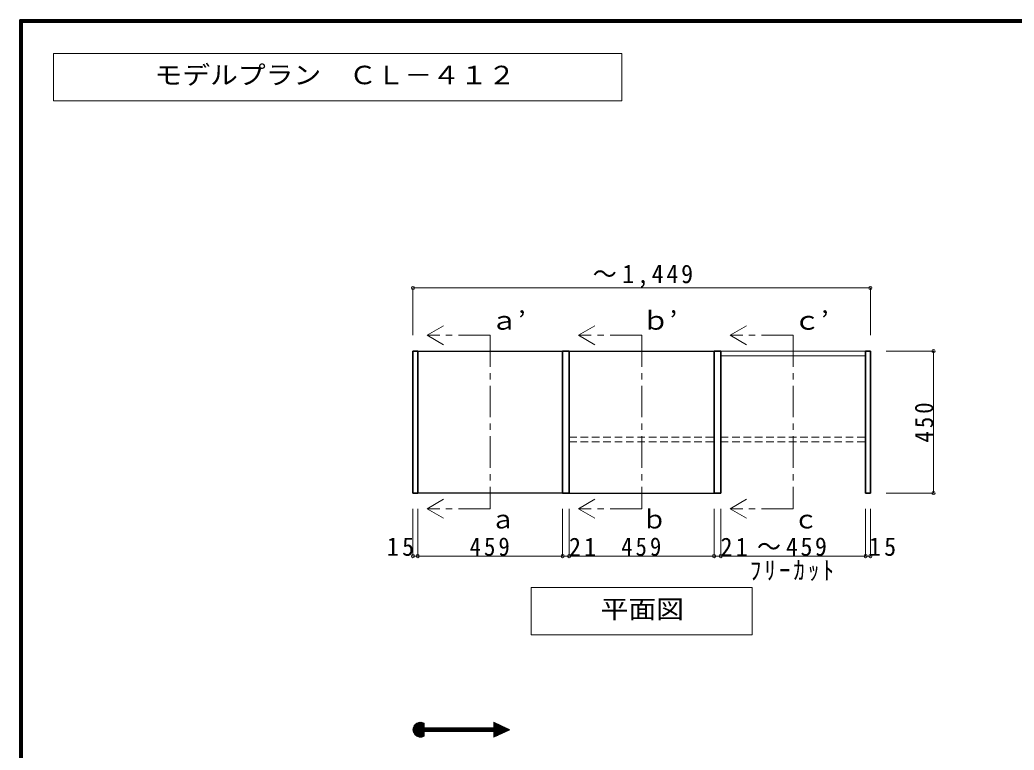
# Model space of a CAD drawing. Units: millimetres at full size, sheet at 1:20; details may follow other scales. Extents: x -3922 to 3878, y -2932 to 2722.
# Drawn here: x -3922 to -772, y 408 to 2722 of the extents above; entities that cross this region are included whole.
import ezdxf
from ezdxf.enums import TextEntityAlignment as Align

# ---------------------------------------------------------------- set-up
doc = ezdxf.new("R2010")
doc.units = ezdxf.units.MM
doc.header["$LTSCALE"] = 20
doc.header["$PDMODE"] = 32
doc.header["$PDSIZE"] = 10
doc.linetypes.add('CHAIN1', pattern=[8, 5, -1, 1, -1])
doc.linetypes.add('DASHED1', pattern=[1.8, 1.2, -0.6])
for name, color, linetype, lineweight in [('0-2', 2, 'Continuous', 35), ('0-3_固定棚', 3, 'Continuous', 25), ('0-6_パイプハンガー', 4, 'Continuous', 9), ('0-7_桟木・巾木', 2, 'Continuous', 35), ('0-A_文字', 7, 'Continuous', 18), ('0-B_寸法', 7, 'Continuous', 9), ('F-1_枠', 6, 'Continuous', 40)]:
    doc.layers.add(name, color=color, linetype=linetype, lineweight=lineweight)
doc.styles.add('ＭＳ ゴシック', font='')
doc.styles.get('ＭＳ ゴシック').set_extended_font_data('MS Gothic')

msp = doc.modelspace()

# ---------------------------------------------------------------- linework, layer by layer
at = {"layer": '0-2'}
for p, q in [((-2676.53, 1222.73), (-2676.53, 1672.73)), ((-2676.53, 1672.73), (-2661.53, 1672.73)), ((-2661.53, 1222.73), (-2661.53, 1672.73)), ((-2202.53, 1222.73), (-2202.53, 1672.73)), ((-2202.53, 1672.73), (-2181.53, 1672.73)), ((-2181.53, 1222.73), (-2181.53, 1672.73)), ((-1722.53, 1222.73), (-1722.53, 1672.73)), ((-1722.53, 1672.73), (-1701.53, 1672.73)), ((-1701.53, 1222.73), (-1701.53, 1672.73)), ((-1242.53, 1222.73), (-1242.53, 1672.73)), ((-1242.53, 1672.73), (-1227.53, 1672.73)), ((-1227.53, 1222.73), (-1227.53, 1672.73)), ((-2676.53, 1222.73), (-2661.53, 1222.73)), ((-2202.53, 1222.73), (-2181.53, 1222.73)), ((-1722.53, 1222.73), (-1701.53, 1222.73)), ((-1242.53, 1222.73), (-1227.53, 1222.73))]:
    msp.add_line(p, q, dxfattribs=at)
at = {"layer": '0-3_固定棚'}
for p, q in [((-2661.53, 1672.73), (-2202.53, 1672.73)), ((-2181.53, 1672.73), (-1722.53, 1672.73)), ((-2202.53, 1222.73), (-2661.53, 1222.73)), ((-2181.53, 1222.73), (-1722.53, 1222.73))]:
    msp.add_line(p, q, dxfattribs=at)
at = {"layer": '0-6_パイプハンガー', "linetype": 'DASHED1'}
for p, q in [((-2181.53, 1400.22), (-1722.53, 1400.22)), ((-1701.53, 1400.22), (-1242.53, 1400.22)), ((-2181.53, 1385.24), (-1722.53, 1385.24)), ((-1701.53, 1385.24), (-1242.53, 1385.24))]:
    msp.add_line(p, q, dxfattribs=at)
at = {"layer": '0-7_桟木・巾木', "color": 7, "lineweight": 18}
for p, q in [((-1701.53, 1672.73), (-1242.53, 1672.73)), ((-1701.53, 1657.73), (-1242.53, 1657.73))]:
    msp.add_line(p, q, dxfattribs=at)
at = {"layer": '0-A_文字'}
for p, q in [((-2632.03, 1722.73), (-2580.07, 1752.73)), ((-2152.03, 1722.73), (-2100.07, 1752.73)), ((-1672.03, 1722.73), (-1620.07, 1752.73)), ((-2632.03, 1722.73), (-2580.07, 1692.73)), ((-2152.03, 1722.73), (-2100.07, 1692.73)), ((-1672.03, 1722.73), (-1620.07, 1692.73)), ((-2632.03, 1172.73), (-2580.07, 1202.73)), ((-2152.03, 1172.73), (-2100.07, 1202.73)), ((-1672.03, 1172.73), (-1620.07, 1202.73)), ((-2632.03, 1172.73), (-2580.07, 1142.73)), ((-2152.03, 1172.73), (-2100.07, 1142.73)), ((-1672.03, 1172.73), (-1620.07, 1142.73)), ((-1602.03, 922.73), (-1602.03, 772.73)), ((-2302.03, 772.73), (-1602.03, 772.73)), ((-2676.53, 472.25), (-2652.57, 496.2)), ((-2676.39, 475.22), (-2655.54, 496.06)), ((-2676.34, 469.61), (-2649.93, 496.02)), ((-2675.91, 467.21), (-2647.53, 495.58)), ((-2675.73, 478.71), (-2659.03, 495.4)), ((-2675.28, 465.01), (-2645.34, 494.96)), ((-2674.48, 462.98), (-2643.3, 494.16)), ((-2673.97, 483.29), (-2663.62, 493.65)), ((-2673.54, 461.09), (-2641.42, 493.22)), ((-2672.46, 459.34), (-2641.12, 490.69)), ((-2671.26, 457.72), (-2641.12, 487.86)), ((-2669.93, 456.22), (-2641.12, 485.03)), ((-2668.48, 454.84), (-2641.12, 482.21)), ((-2666.91, 453.58), (-2641.12, 479.38)), ((-2665.22, 452.44), (-2639.17, 478.49)), ((-2663.4, 451.44), (-2636.34, 478.49)), ((-2661.43, 450.57), (-2633.51, 478.49)), ((-2659.31, 449.87), (-2630.68, 478.49)), ((-2639.65, 466.7), (-2627.86, 478.49)), ((-2636.82, 466.7), (-2625.03, 478.49)), ((-2633.99, 466.7), (-2622.2, 478.49)), ((-2631.17, 466.7), (-2619.37, 478.49)), ((-2628.34, 466.7), (-2616.54, 478.49)), ((-2625.51, 466.7), (-2613.71, 478.49)), ((-2622.68, 466.7), (-2610.89, 478.49)), ((-2619.85, 466.7), (-2608.06, 478.49)), ((-2617.02, 466.7), (-2605.23, 478.49)), ((-2614.19, 466.7), (-2602.4, 478.49)), ((-2611.37, 466.7), (-2599.57, 478.49)), ((-2608.54, 466.7), (-2596.74, 478.49)), ((-2605.71, 466.7), (-2593.92, 478.49)), ((-2602.88, 466.7), (-2591.09, 478.49)), ((-2600.05, 466.7), (-2588.26, 478.49)), ((-2597.22, 466.7), (-2585.43, 478.49)), ((-2594.4, 466.7), (-2582.6, 478.49)), ((-2591.57, 466.7), (-2579.77, 478.49)), ((-2588.74, 466.7), (-2576.94, 478.49)), ((-2585.91, 466.7), (-2574.12, 478.49)), ((-2583.08, 466.7), (-2571.29, 478.49)), ((-2580.25, 466.7), (-2568.46, 478.49)), ((-2577.42, 466.7), (-2565.63, 478.49)), ((-2574.6, 466.7), (-2562.8, 478.49)), ((-2571.77, 466.7), (-2559.97, 478.49)), ((-2568.94, 466.7), (-2557.15, 478.49)), ((-2566.11, 466.7), (-2554.32, 478.49)), ((-2563.28, 466.7), (-2551.49, 478.49)), ((-2560.45, 466.7), (-2548.66, 478.49)), ((-2557.63, 466.7), (-2545.83, 478.49)), ((-2554.8, 466.7), (-2543, 478.49)), ((-2551.97, 466.7), (-2540.18, 478.49)), ((-2549.14, 466.7), (-2537.35, 478.49)), ((-2546.31, 466.7), (-2534.52, 478.49)), ((-2543.48, 466.7), (-2531.69, 478.49)), ((-2540.66, 466.7), (-2528.86, 478.49)), ((-2537.83, 466.7), (-2526.03, 478.49)), ((-2535, 466.7), (-2523.2, 478.49)), ((-2532.17, 466.7), (-2520.38, 478.49)), ((-2529.34, 466.7), (-2517.55, 478.49)), ((-2526.51, 466.7), (-2514.72, 478.49)), ((-2523.68, 466.7), (-2511.89, 478.49)), ((-2520.86, 466.7), (-2509.06, 478.49)), ((-2518.03, 466.7), (-2506.23, 478.49)), ((-2515.2, 466.7), (-2503.41, 478.49)), ((-2512.37, 466.7), (-2500.58, 478.49)), ((-2509.54, 466.7), (-2497.75, 478.49)), ((-2506.71, 466.7), (-2494.92, 478.49)), ((-2503.89, 466.7), (-2492.09, 478.49)), ((-2501.06, 466.7), (-2489.26, 478.49)), ((-2498.23, 466.7), (-2486.44, 478.49)), ((-2495.4, 466.7), (-2483.61, 478.49)), ((-2492.57, 466.7), (-2480.78, 478.49)), ((-2489.74, 466.7), (-2477.95, 478.49)), ((-2486.92, 466.7), (-2475.12, 478.49)), ((-2484.09, 466.7), (-2472.29, 478.49)), ((-2481.26, 466.7), (-2469.46, 478.49)), ((-2478.43, 466.7), (-2466.64, 478.49)), ((-2475.6, 466.7), (-2463.81, 478.49)), ((-2472.77, 466.7), (-2460.98, 478.49)), ((-2469.94, 466.7), (-2458.15, 478.49)), ((-2467.12, 466.7), (-2455.32, 478.49)), ((-2464.29, 466.7), (-2452.49, 478.49)), ((-2461.46, 466.7), (-2449.67, 478.49)), ((-2458.63, 466.7), (-2446.84, 478.49)), ((-2455.8, 466.7), (-2444.01, 478.49)), ((-2452.97, 466.7), (-2441.18, 478.49)), ((-2450.15, 466.7), (-2438.35, 478.49)), ((-2447.32, 466.7), (-2435.52, 478.49)), ((-2444.49, 466.7), (-2432.7, 478.49)), ((-2441.66, 466.7), (-2429.87, 478.49)), ((-2438.83, 466.7), (-2427.04, 478.49)), ((-2436, 466.7), (-2424.21, 478.49)), ((-2433.18, 466.7), (-2421.38, 478.49)), ((-2430.35, 466.7), (-2407.12, 489.93)), ((-2427.52, 466.7), (-2405.19, 489.03)), ((-2424.69, 466.7), (-2403.25, 488.13)), ((-2421.86, 466.7), (-2401.32, 487.24)), ((-2420.63, 496.21), (-2369.81, 472.6)), ((-2420.63, 478.49), (-2420.63, 496.21)), ((-2420.63, 493.39), (-2418.7, 495.31)), ((-2420.63, 490.56), (-2416.77, 494.42)), ((-2420.63, 487.73), (-2414.84, 493.52)), ((-2420.63, 484.9), (-2412.91, 492.62)), ((-2420.63, 482.07), (-2410.98, 491.72)), ((-2420.63, 479.25), (-2409.05, 490.83)), ((-2420.63, 465.1), (-2399.39, 486.34)), ((-2420.63, 462.27), (-2397.46, 485.44)), ((-2420.63, 459.45), (-2395.53, 484.55)), ((-2420.63, 456.62), (-2393.6, 483.65)), ((-2420.63, 453.79), (-2391.67, 482.75)), ((-2420.63, 450.96), (-2389.74, 481.85)), ((-2420.63, 448.99), (-2369.81, 472.6)), ((-2419.04, 449.73), (-2387.81, 480.96)), ((-2413.75, 452.18), (-2385.87, 480.06)), ((-2408.47, 454.64), (-2383.94, 479.16)), ((-2403.19, 457.09), (-2382.01, 478.27)), ((-2397.9, 459.54), (-2380.08, 477.37)), ((-2392.62, 462), (-2378.15, 476.47)), ((-2387.34, 464.45), (-2376.22, 475.57)), ((-2382.06, 466.91), (-2374.29, 474.68)), ((-2376.77, 469.36), (-2372.36, 473.78)), ((-2371.49, 471.82), (-2370.42, 472.88)), ((-2657.01, 449.34), (-2641.12, 465.23)), ((-2654.48, 449.04), (-2641.12, 462.41)), ((-2651.67, 449.02), (-2641.12, 459.58)), ((-2648.45, 449.41), (-2641.12, 456.75)), ((-2644.5, 450.54), (-2641.12, 453.92)), ((-2641.12, 466.7), (-2641.12, 452.15)), ((-2641.12, 466.7), (-2420.63, 466.7)), ((-2420.63, 466.7), (-2420.63, 448.99))]:
    msp.add_line(p, q, dxfattribs=at)
at = {"layer": '0-A_文字', "linetype": 'CHAIN1'}
for p, q in [((-2432.03, 1722.73), (-2632.03, 1722.73)), ((-2432.03, 1722.73), (-2432.03, 1172.73)), ((-1952.03, 1722.73), (-2152.03, 1722.73)), ((-1952.03, 1722.73), (-1952.03, 1172.73)), ((-1472.03, 1722.73), (-1672.03, 1722.73)), ((-1472.03, 1722.73), (-1472.03, 1172.73)), ((-2432.03, 1172.73), (-2632.03, 1172.73)), ((-1952.03, 1172.73), (-2152.03, 1172.73)), ((-1472.03, 1172.73), (-1672.03, 1172.73))]:
    msp.add_line(p, q, dxfattribs=at)
at = {"layer": '0-A_文字'}
msp.add_lwpolyline([(-3815.36, 2465.63), (-2015.36, 2465.63), (-2015.36, 2615.63), (-3815.36, 2615.63)], close=True, dxfattribs=at)
for points in [[(-1602.03, 922.73), (-2302.03, 922.73), (-2302.03, 772.73)], [(-2641.12, 493.04), (-2641.12, 478.49), (-2420.63, 478.49)]]:
    msp.add_lwpolyline(points, dxfattribs=at)
msp.add_arc((-2652.92, 472.6), 23.61, 60, 300, dxfattribs=at)
at = {"layer": '0-B_寸法', "color": 4}
for p, q in [((-2676.53, 1872.73), (-2676.53, 1722.73)), ((-2676.53, 1872.73), (-1227.53, 1872.73)), ((-1227.53, 1872.73), (-1227.53, 1722.73)), ((-1027.53, 1672.73), (-1177.53, 1672.73)), ((-1027.53, 1672.73), (-1027.53, 1222.73)), ((-1027.53, 1222.73), (-1177.53, 1222.73)), ((-2676.53, 1022.73), (-2676.53, 1172.73)), ((-2661.53, 1022.73), (-2661.53, 1172.73)), ((-2202.53, 1022.73), (-2202.53, 1172.73)), ((-2181.53, 1022.73), (-2181.53, 1172.73)), ((-1722.53, 1022.73), (-1722.53, 1172.73)), ((-1701.53, 1022.73), (-1701.53, 1172.73)), ((-1242.53, 1022.73), (-1242.53, 1172.73)), ((-1227.53, 1022.73), (-1227.53, 1172.73)), ((-2676.53, 1022.73), (-2661.53, 1022.73)), ((-2661.53, 1022.73), (-2202.53, 1022.73)), ((-2202.53, 1022.73), (-2181.53, 1022.73)), ((-2181.53, 1022.73), (-1242.53, 1022.73)), ((-1242.53, 1022.73), (-1227.53, 1022.73))]:
    msp.add_line(p, q, dxfattribs=at)
at = {"layer": '0-B_寸法'}
for p in [(-2676.53, 1872.73), (-1227.53, 1872.73), (-1027.53, 1672.73), (-1027.53, 1222.73), (-2676.53, 1022.73), (-2661.53, 1022.73), (-2202.53, 1022.73), (-2181.53, 1022.73), (-1722.53, 1022.73), (-1701.53, 1022.73), (-1242.53, 1022.73), (-1227.53, 1022.73)]:
    msp.add_point(p, dxfattribs=at)
at = {"layer": 'F-1_枠'}
for p, q in [((-3922.03, 2722.29), (-3922.03, -2864.37)), ((-3922.03, 2722.29), (3877.97, 2722.29)), ((-3922.03, 2718.96), (3877.97, 2718.96)), ((-3922.03, 2715.63), (3877.97, 2715.63)), ((-3918.7, 2722.29), (-3918.7, -2864.37)), ((-3915.36, 2722.29), (-3915.36, -2864.37))]:
    msp.add_line(p, q, dxfattribs=at)

# ---------------------------------------------------------------- texts
at = {"layer": '0-A_文字', "style": 'ＭＳ ゴシック', "width": 1.1}
for s, p in [('モデルプラン\u3000ＣＬ－４１２', (-3495.36, 2500.63)), ('ａ’', (-2432.03, 1722.73)), ('ｂ’', (-1952.03, 1722.73)), ('ｃ’', (-1472.03, 1722.73)), ('平面図', (-2082.03, 807.73))]:
    msp.add_text(s, height=58.65, dxfattribs=at).set_placement(p, align=Align.BOTTOM_LEFT)
at = {"layer": '0-A_文字', "style": 'ＭＳ ゴシック'}
for s, p in [('ｂ', (-1952.03, 1092.73)), ('ａ', (-2432.03, 1092.73)), ('ｃ', (-1472.03, 1092.73))]:
    msp.add_text(s, height=58.65, dxfattribs=at).set_placement(p, align=Align.BOTTOM_LEFT)
at = {"layer": '0-B_寸法', "char_height": 58.65, "attachment_point": 7, "style": 'ＭＳ ゴシック'}
for s, insert in [('\\T1.23;\\W0.95;～1,449', (-2107.03, 1872.73)), ('\\T1.27;\\W0.95;15', (-2759.22, 1022.73)), ('\\T1.27;\\W0.9;459', (-2497.03, 1022.73)), ('\\T1.27;\\W0.95;21', (-2182.27, 1022.73)), ('\\T1.27;\\W0.9;459', (-2017.03, 1022.73)), ('\\T1.27;\\W0.95;21', (-1702.27, 1022.73)), ('\\T1.21;\\W0.95;～459', (-1586.79, 1022.73)), ('\\T1.27;\\W0.95;15', (-1231.96, 1022.73)), ('\\T1.28;\\W0.9;ﾌﾘｰｶｯﾄ', (-1609.29, 943.86))]:
    msp.add_mtext(s, dxfattribs=dict(at, insert=insert))
at = {"layer": '0-B_寸法', "insert": (-1027.53, 1382.73), "char_height": 58.65, "attachment_point": 7, "rotation": 90, "style": 'ＭＳ ゴシック'}
msp.add_mtext('\\T1.27;\\W0.9;450', dxfattribs=at)

doc.saveas('drawing.dxf')
